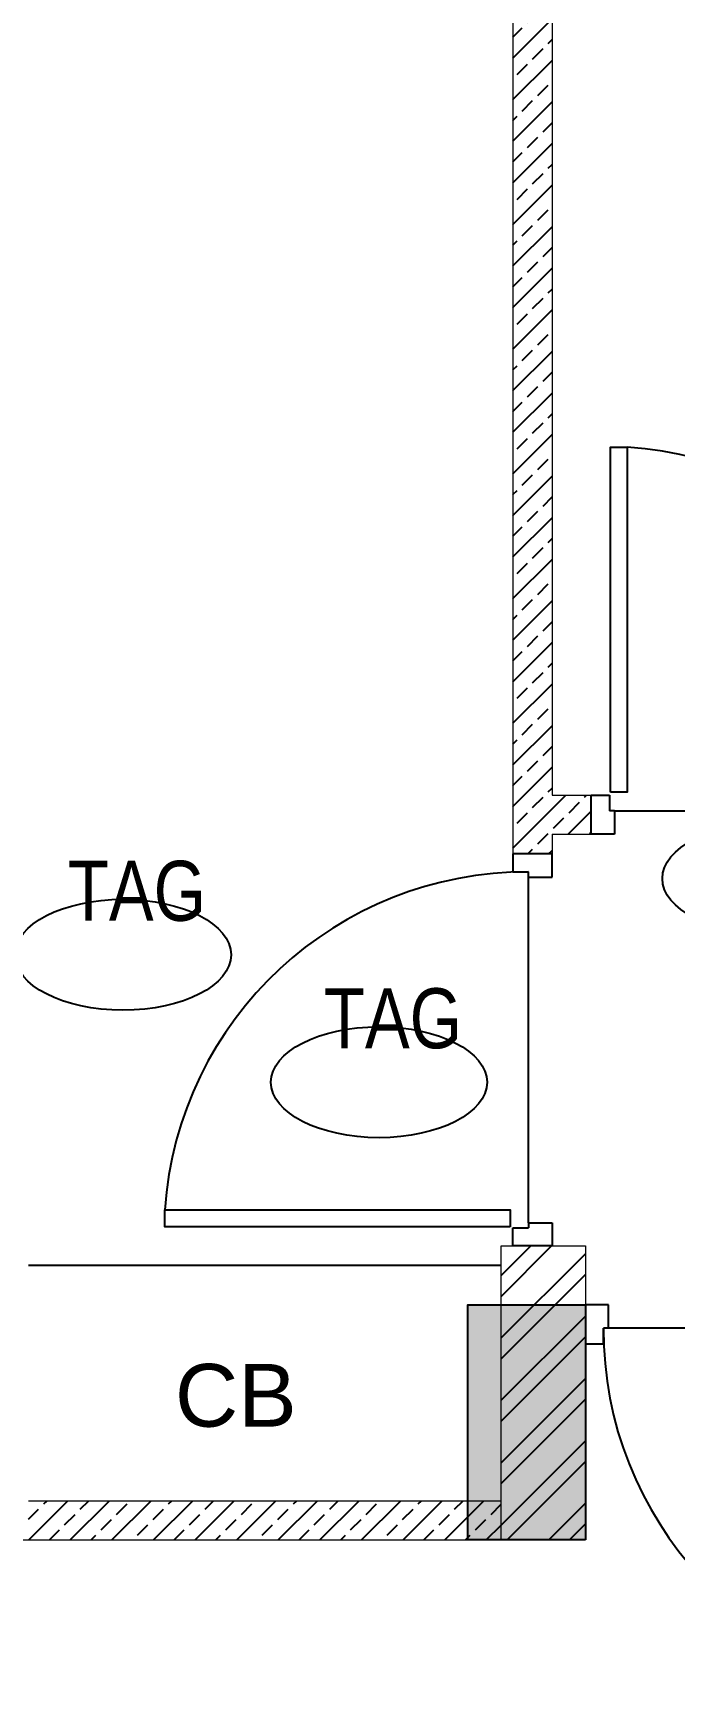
# Model space of a CAD drawing. Header units: millimetres. Extents: x 1255966 to 1543012, y 318612 to 465611.
# Drawn here: x 1379383 to 1381019, y 420921 to 425152 of the extents above; entities that cross this region are included whole.
import ezdxf
from ezdxf.enums import TextEntityAlignment as Align

# ---------------------------------------------------------------- set-up
doc = ezdxf.new("R2010")
doc.units = ezdxf.units.MM
doc.header["$LTSCALE"] = 500
doc.header["$MEASUREMENT"] = 0
doc.layers.get('Defpoints').update_dxf_attribs({"lineweight": 0})
for name, color, linetype in [('3BHK Tower plans sections n elevations 13716$0$DOOR', 8, 'Continuous'), ('AHC-A-FURNITURE', 2, 'Continuous'), ('FURNITURE', 251, 'Continuous'), ('TEXT-RM NAME', 6, 'Continuous'), ('TOWER AREA COLUMN.', 6, 'Continuous')]:
    doc.layers.add(name, color=color, linetype=linetype)
doc.layers.add('TOWER COL HATCH', color=253, linetype='Continuous', lineweight=20)
doc.layers.add('Wall', color=2, linetype='Continuous', lineweight=15)
doc.styles.add('3BHK Tower plans sections n elevations 13716$0$SIMPLEX', font='simplex.shx', dxfattribs={"width": 0.8, "height": 100})
doc.styles.get("Standard").update_dxf_attribs({"font": 'arial.ttf'})
pattern_1 = [(45, (1376890.62, 416388.72), (-53.033, 53.033), []), (45, (1376943.65, 416388.72), (-53.033, 53.033), [37.5, -18.75])]

# ---------------------------------------------------------------- blocks, each defined once
blk = doc.blocks.new('3BHK Tower plans sections n elevations 13716$0$DOOR 900')
at = {"layer": '3BHK Tower plans sections n elevations 13716$0$DOOR', "ltscale": 100}
for p, q in [((0, 15), (93, 15)), ((0, -40), (0, 15)), ((93, 15), (93, -28)), ((93, -28), (55.8, -28)), ((55.8, -40), (55.8, -28)), ((55.8, -40), (0, -40)), ((55.8, -40), (55.8, -860)), ((55.8, -860), (0, -860)), ((0, -860), (0, -915)), ((55.8, -860), (55.8, -872)), ((93, -872), (55.8, -872)), ((93, -915), (93, -872)), ((0, -915), (93, -915))]:
    blk.add_line(p, q, dxfattribs=at)
blk.add_lwpolyline([(99.6, -30.4), (918.5, -30.4), (918.5, -70.4), (99.6, -70.4)], close=True, dxfattribs=at)
blk.add_arc((60.5, -12), 860, 269.6845, 356.1038, dxfattribs=at)
at = {"layer": 'Defpoints', "ltscale": 100, "style": '3BHK Tower plans sections n elevations 13716$0$SIMPLEX', "width": 0.8}
blk.add_attdef('D900', (280.9, -181.3), '', height=100, dxfattribs=at)

msp = doc.modelspace()

# ---------------------------------------------------------------- hatches: boundary and pattern name
at = {"layer": 'AHC-A-FURNITURE', "ltscale": 50, "true_color": 0x5b5b5b}
h = msp.add_hatch(dxfattribs=at)
h.set_pattern_fill('ANSI33', color=251, scale=300)
h.set_pattern_definition(pattern_1)
h.paths.add_polyline_path([(1380705.6, 426858.7), (1380605.6, 426858.7), (1380605.6, 423058.7), (1380690.6, 423058.7), (1380705.6, 423058.7), (1380705.6, 423108.7), (1380805.6, 423108.7), (1380805.6, 423208.7), (1380705.6, 423208.7)])
h = msp.add_hatch(dxfattribs=at)
h.set_pattern_fill('ANSI32', color=251, scale=300)
h.set_pattern_definition([(45, (1376890.62, 416388.72), (-79.5495, 79.5495), []), (45, (1376943.65, 416388.72), (-79.5495, 79.5495), [])])
h.paths.add_polyline_path([(1380790.6, 421808.7), (1380790.6, 421808.7), (1380790.6, 421908.7), (1380790.6, 422058.7), (1380575.6, 422058.7), (1380575.6, 421308.7), (1380790.6, 421308.7)])
h = msp.add_hatch(dxfattribs=at)
h.set_pattern_fill('ANSI33', color=251, scale=300)
h.set_pattern_definition(pattern_1)
h.paths.add_polyline_path([(1380575.6, 421408.7), (1379370.6, 421408.7), (1379370.6, 421308.7), (1380575.6, 421308.7)])
at = {"layer": 'TOWER COL HATCH'}
h = msp.add_hatch(color=253, dxfattribs=at)
h.dxf.hatch_style = 1
h.paths.add_polyline_path([(1380790.6, 421308.7), (1380490.6, 421308.7), (1380490.6, 421908.7), (1380790.6, 421908.7)])

# ---------------------------------------------------------------- linework, layer by layer
at = {"linetype": 'Continuous'}
for centre in [(1381262.5, 422995.7), (1379611.5, 422801.3), (1380264.3, 422476.1)]:
    msp.add_ellipse(centre, major_axis=(275.7, 0), ratio=0.512885, dxfattribs=at)
at = {"layer": 'FURNITURE', "color": 32, "linetype": 'Continuous', "true_color": 0xcd6928}
msp.add_line((1380575.6, 422008.7), (1379370.6, 422008.7), dxfattribs=at)
at = {"layer": 'TOWER AREA COLUMN.'}
msp.add_lwpolyline([(1380790.6, 421308.7), (1380490.6, 421308.7), (1380490.6, 421908.7), (1380790.6, 421908.7)], close=True, dxfattribs=at)
at = {"layer": 'Wall'}
for p, q in [((1380605.6, 426858.7), (1380605.6, 423058.7)), ((1380705.6, 426858.7), (1380705.6, 423208.7)), ((1380705.6, 423208.7), (1380805.6, 423208.7)), ((1380805.6, 423108.7), (1380805.6, 423208.7)), ((1380705.6, 423108.7), (1380805.6, 423108.7)), ((1380705.6, 423108.7), (1380705.6, 423058.7)), ((1380605.6, 423058.7), (1380705.6, 423058.7)), ((1380575.6, 421308.7), (1380575.6, 422058.7)), ((1380575.6, 422058.7), (1380790.6, 422058.7)), ((1380790.6, 422058.7), (1380790.6, 421308.7)), ((1379370.6, 421408.7), (1380575.6, 421408.7)), ((1376730.6, 421308.7), (1380790.6, 421308.7))]:
    msp.add_line(p, q, dxfattribs=at)

# ---------------------------------------------------------------- block references
at = {"layer": '3BHK Tower plans sections n elevations 13716$0$DOOR', "extrusion": (0, 0, -1)}
for p, xscale, yscale, zscale, rotation in [((-1380821.7, 423108.7), -1.075268817204301, 1.075268817204301, -1.075268817204301, 270), ((-1380705.6, 422074.8), -1.075268817204301, 1.075268817204301, -1.075268817204301, 180), ((-1381774.5, 421908.7), -1.075268817204315, 1.075268817204315, -1.075268817204315, 90)]:
    msp.add_blockref('3BHK Tower plans sections n elevations 13716$0$DOOR 900', p, dxfattribs=dict(at, xscale=xscale, yscale=yscale, zscale=zscale, rotation=rotation))

# ---------------------------------------------------------------- texts
at = {"width": 0.8}
for p in [(1379647, 422964.4), (1380299.8, 422639.2)]:
    msp.add_attdef('TAG', text='', height=153.1, dxfattribs=at).set_placement(p, align=Align.MIDDLE_CENTER)
at = {"layer": 'TEXT-RM NAME'}
msp.add_text('CB', height=160, dxfattribs=at).set_placement((1379744, 421597.5))

doc.saveas('drawing.dxf')
